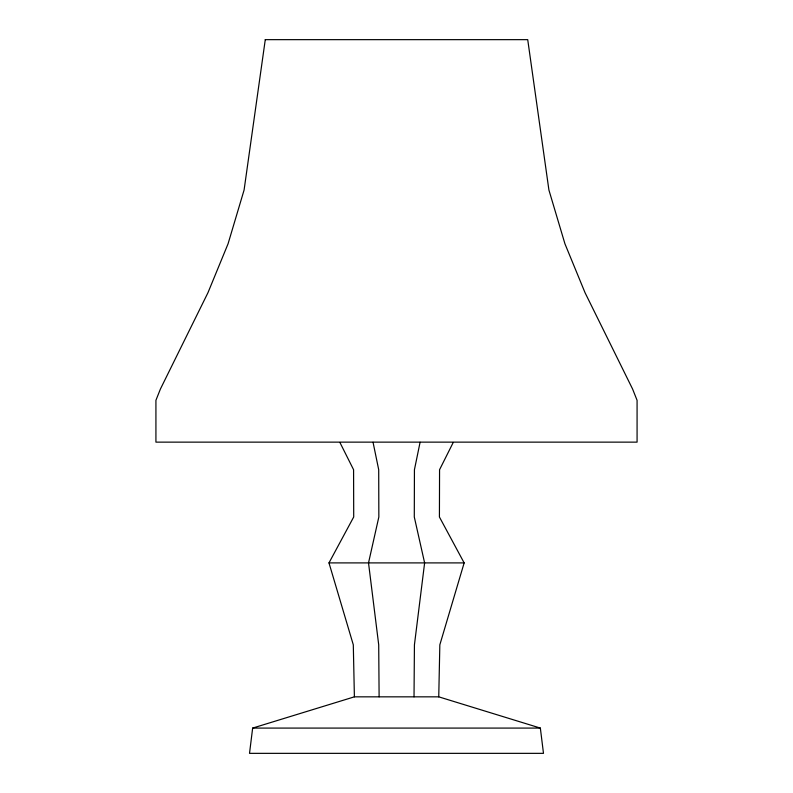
<?xml version="1.0" encoding="UTF-8"?>
<svg xmlns="http://www.w3.org/2000/svg" width="793" height="793" viewBox="0 0 793 793"><rect width="100%" height="100%" fill="white"/><g stroke="black" fill="none" stroke-linecap="round" stroke-linejoin="round"><path stroke-width="1.19" d="M414.025 696.839L414.432 644.818L424.622 562.901L414.293 516.986L414.432 469.714L420.082 442.266M438.747 696.839L354.392 696.839L252.65 728.083L249.517 753.35L543.483 753.35L540.35 728.083L438.747 696.839L439.837 644.818L464.153 562.901L439.421 516.986L439.56 469.714L453.219 442.474M354.392 696.839L353.301 644.818L328.986 562.901L353.708 516.986L353.579 469.714L339.919 442.474M328.986 562.901L464.153 562.901M252.65 728.083L540.35 728.083M373.047 442.266L378.707 469.714L378.846 516.986L368.517 562.901L378.707 644.818L379.113 696.839M265.278 39.65L244.085 190.023L228.057 243.818L207.954 292.716L160.414 389.026L155.924 400.306L155.924 442.137L637.076 442.137L637.076 400.306L632.586 389.026L585.046 292.716L564.943 243.818L548.915 190.023L527.722 39.65L265.278 39.65"/></g></svg>
